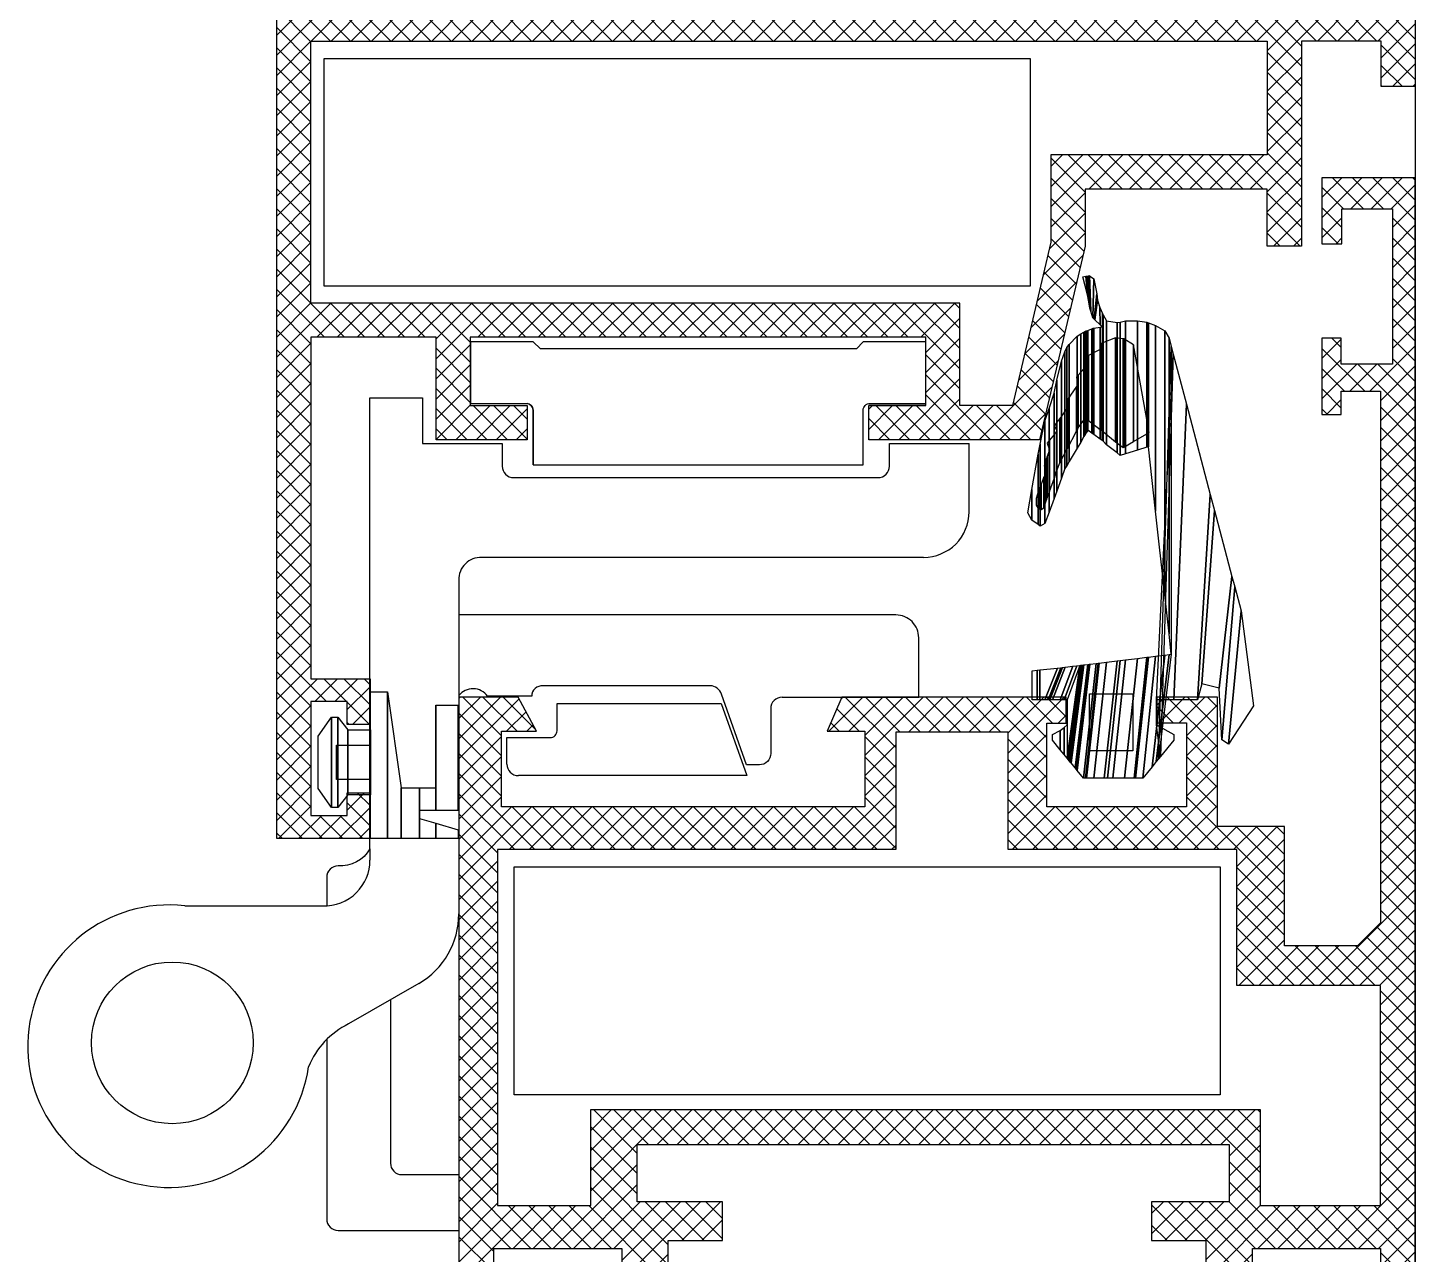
# Model space of a CAD drawing. Header units: millimetres. Extents: x 1398 to 1463.6, y 278.6 to 295.8.
# Drawn here: x 1410.701 to 1411.311, y 290.126 to 290.664 of the extents above; entities that cross this region are included whole.
import ezdxf

# ---------------------------------------------------------------- set-up
doc = ezdxf.new("R2010")
doc.units = ezdxf.units.MM
for name, color, linetype in [('ACCES', 1, 'Continuous'), ('HATCH', 9, 'Continuous'), ('JOINT', 3, 'Continuous'), ('PROFIL', 7, 'Continuous')]:
    doc.layers.add(name, color=color, linetype=linetype)
doc.styles.add('2', font='SCRIPTC.SHX', dxfattribs={"height": 0.2})
doc.styles.add('ROMANS', font='romans')

# ---------------------------------------------------------------- blocks, each defined once
blk = doc.blocks.new('*X10')
at = {"color": 0}
for p, q in [((10.147, 66.75), (7.616, 69.282)), ((10.147, 67.634), (8.5, 69.282)), ((8.562, 67.782), (10.062, 69.282)), ((8.647, 66.984), (10.946, 69.282)), ((10.884, 67.782), (9.384, 69.282)), ((11.767, 67.782), (10.267, 69.282)), ((10.33, 67.782), (11.83, 69.282)), ((12.147, 68.286), (11.151, 69.282)), ((12.147, 69.17), (12.035, 69.282)), ((11.214, 67.782), (12.147, 68.716)), ((12.097, 67.782), (12.147, 67.832)), ((8.647, 66.1), (10.147, 67.6)), ((10.147, 65.867), (8.647, 67.367)), ((8.647, 65.216), (10.147, 66.716)), ((10.147, 64.983), (8.647, 66.483)), ((8.647, 64.332), (10.147, 65.832)), ((11.464, 62.782), (8.647, 65.599)), ((8.647, 63.448), (10.147, 64.948)), ((10.58, 62.782), (8.647, 64.715)), ((8.647, 61.68), (11.249, 64.282)), ((8.647, 62.564), (10.365, 64.282)), ((10.633, 62.782), (12.133, 64.282)), ((12.348, 62.782), (10.848, 64.282)), ((11.517, 62.782), (13.017, 64.282)), ((13.232, 62.782), (11.732, 64.282)), ((12.401, 62.782), (13.901, 64.282)), ((14.116, 62.782), (12.616, 64.282)), ((13.285, 62.782), (14.785, 64.282)), ((15, 62.782), (13.5, 64.282)), ((14.168, 62.782), (15.668, 64.282)), ((16.647, 62.018), (14.384, 64.282)), ((15.052, 62.782), (16.552, 64.282)), ((15.147, 61.993), (17.436, 64.282)), ((16.767, 62.782), (15.267, 64.282)), ((17.651, 62.782), (16.151, 64.282)), ((16.82, 62.782), (18.32, 64.282)), ((18.535, 62.782), (17.035, 64.282)), ((17.704, 62.782), (19.147, 64.225)), ((19.147, 63.054), (17.919, 64.282)), ((19.147, 63.938), (18.803, 64.282)), ((10.147, 62.331), (8.647, 63.831)), ((10.147, 61.447), (8.647, 62.947)), ((18.588, 62.782), (19.147, 63.342)), ((8.647, 60.796), (10.147, 62.296)), ((16.647, 61.134), (15.147, 62.634)), ((15.147, 61.109), (16.647, 62.609)), ((10.147, 60.563), (8.647, 62.063)), ((16.647, 60.25), (15.147, 61.75)), ((15.147, 60.225), (16.647, 61.725)), ((8.647, 59.913), (10.147, 61.413)), ((10.147, 59.679), (8.647, 61.179)), ((8.647, 59.029), (10.147, 60.529)), ((16.647, 59.367), (15.147, 60.867)), ((15.147, 59.342), (16.647, 60.842)), ((10.147, 58.796), (8.647, 60.296)), ((16.647, 58.483), (15.147, 59.983)), ((15.147, 58.458), (16.647, 59.958)), ((8.647, 58.145), (10.147, 59.645)), ((10.147, 57.912), (8.647, 59.412)), ((8.647, 57.261), (10.147, 58.761)), ((10.147, 57.028), (8.647, 58.528)), ((16.647, 57.599), (15.147, 59.099)), ((15.147, 57.574), (16.647, 59.074)), ((16.647, 56.715), (15.147, 58.215)), ((15.147, 56.69), (16.647, 58.19)), ((8.647, 56.377), (10.147, 57.877)), ((10.147, 56.144), (8.647, 57.644)), ((16.647, 55.831), (15.147, 57.331)), ((15.147, 55.806), (16.647, 57.306)), ((8.647, 55.493), (10.147, 56.993)), ((10.147, 55.26), (8.647, 56.76)), ((8.647, 54.609), (10.147, 56.109)), ((16.647, 54.947), (15.147, 56.447)), ((15.147, 54.922), (16.647, 56.422)), ((10.147, 54.376), (8.647, 55.876)), ((17.429, 53.282), (15.147, 55.563)), ((15.147, 54.038), (16.647, 55.538)), ((8.647, 53.725), (10.147, 55.225)), ((10.147, 53.492), (8.647, 54.992)), ((8.647, 52.842), (10.147, 54.342)), ((16.545, 53.282), (15.147, 54.679)), ((15.275, 53.282), (16.775, 54.782)), ((16.159, 53.282), (17.659, 54.782)), ((18.313, 53.282), (16.813, 54.782)), ((17.043, 53.282), (18.543, 54.782)), ((19.265, 53.213), (17.696, 54.782)), ((17.927, 53.282), (19.373, 54.729)), ((20.421, 52.941), (18.58, 54.782)), ((18.811, 53.282), (20.089, 54.56)), ((19.557, 53.145), (20.805, 54.392)), ((21.577, 52.669), (19.562, 54.685)), ((22.733, 52.398), (20.717, 54.413)), ((10.147, 52.608), (8.647, 54.108)), ((15.661, 53.282), (15.147, 53.796)), ((20.273, 52.976), (21.52, 54.224)), ((20.988, 52.808), (22.236, 54.055)), ((21.704, 52.64), (22.951, 53.887)), ((23.888, 52.126), (21.873, 54.141)), ((22.419, 52.471), (23.667, 53.719)), ((25.044, 51.854), (23.029, 53.869)), ((8.647, 51.958), (10.147, 53.458)), ((10.147, 51.724), (8.647, 53.224)), ((23.135, 52.303), (24.382, 53.55)), ((23.85, 52.135), (25.098, 53.382)), ((27.647, 50.134), (24.185, 53.597)), ((24.566, 51.966), (25.813, 53.214)), ((25.281, 51.798), (26.529, 53.045)), ((27.647, 51.018), (25.341, 53.325)), ((27.647, 51.902), (26.497, 53.053)), ((8.647, 51.074), (10.147, 52.574)), ((25.997, 51.629), (27.244, 52.877)), ((10.147, 50.841), (8.647, 52.341)), ((26.147, 50.896), (27.647, 52.396)), ((8.647, 50.19), (10.147, 51.69)), ((10.147, 49.957), (8.647, 51.457)), ((26.147, 50.012), (27.647, 51.512)), ((8.123, 48.782), (10.147, 50.806)), ((24.801, 47.782), (27.647, 50.628)), ((27.647, 49.25), (26.147, 50.75)), ((10.147, 49.073), (8.647, 50.573)), ((10.147, 47.305), (7.67, 49.782)), ((10.147, 48.189), (8.554, 49.782)), ((8.647, 48.422), (10.147, 49.922)), ((25.685, 47.782), (27.647, 49.744)), ((27.647, 48.367), (26.147, 49.867)), ((8.647, 47.538), (10.147, 49.038)), ((21.647, 49.048), (21.882, 49.282)), ((21.647, 48.164), (22.766, 49.282)), ((21.647, 47.28), (23.649, 49.282)), ((21.647, 46.396), (24.533, 49.282)), ((23.147, 47.563), (21.647, 49.063)), ((23.813, 47.782), (22.313, 49.282)), ((24.696, 47.782), (23.196, 49.282)), ((23.917, 47.782), (25.417, 49.282)), ((25.58, 47.782), (24.08, 49.282)), ((27.647, 46.599), (24.964, 49.282)), ((27.647, 47.483), (25.848, 49.282)), ((26.147, 47.361), (27.647, 48.861)), ((8.647, 46.654), (10.147, 48.154)), ((23.147, 46.679), (21.647, 48.179)), ((10.147, 46.421), (8.647, 47.921)), ((26.147, 46.477), (27.647, 47.977)), ((8.647, 45.77), (10.147, 47.27)), ((10.147, 45.537), (8.647, 47.037)), ((23.147, 45.796), (21.647, 47.296)), ((21.647, 45.512), (23.147, 47.012)), ((27.647, 45.715), (26.147, 47.215)), ((26.147, 45.593), (27.647, 47.093)), ((8.647, 44.887), (10.147, 46.387)), ((23.147, 44.912), (21.647, 46.412)), ((27.196, 45.282), (26.147, 46.331)), ((10.147, 44.653), (8.647, 46.153)), ((21.647, 44.628), (23.147, 46.128)), ((26.72, 45.282), (27.647, 46.209)), ((8.647, 44.003), (10.147, 45.503)), ((10.147, 43.77), (8.647, 45.27)), ((23.147, 44.028), (21.647, 45.528)), ((21.647, 43.744), (23.147, 45.244)), ((26.313, 45.282), (26.147, 45.447)), ((27.604, 45.282), (27.647, 45.325)), ((8.647, 43.119), (10.147, 44.619)), ((23.147, 43.144), (21.647, 44.644)), ((10.147, 42.886), (8.647, 44.386)), ((21.647, 42.861), (23.147, 44.361)), ((8.647, 42.235), (10.147, 43.735)), ((10.147, 42.002), (8.647, 43.502)), ((23.147, 42.26), (21.647, 43.76)), ((21.647, 41.977), (23.147, 43.477)), ((8.647, 41.351), (10.147, 42.851)), ((23.147, 41.376), (21.647, 42.876)), ((10.147, 41.118), (8.647, 42.618)), ((21.647, 41.093), (23.147, 42.593)), ((8.647, 40.467), (10.147, 41.967)), ((10.147, 40.234), (8.647, 41.734)), ((23.147, 40.492), (21.647, 41.992)), ((21.647, 40.209), (23.147, 41.709)), ((8.647, 39.583), (10.147, 41.083)), ((10.147, 39.35), (8.647, 40.85)), ((23.147, 39.608), (21.647, 41.108)), ((21.647, 39.325), (23.147, 40.825)), ((23.147, 38.724), (21.647, 40.224)), ((8.647, 38.699), (10.147, 40.199)), ((10.147, 38.466), (8.647, 39.966)), ((21.647, 38.441), (23.147, 39.941)), ((8.647, 37.816), (10.147, 39.316)), ((10.147, 37.582), (8.647, 39.082)), ((23.147, 37.841), (21.647, 39.341)), ((21.647, 37.557), (23.147, 39.057)), ((7.498, 35.782), (10.147, 38.432)), ((23.147, 36.957), (21.647, 38.457)), ((10.147, 36.698), (8.647, 38.198)), ((21.647, 36.673), (23.147, 38.173)), ((10.147, 34.931), (7.796, 37.282)), ((8.382, 35.782), (10.147, 37.548)), ((10.147, 35.815), (8.647, 37.315)), ((23.147, 36.073), (21.647, 37.573)), ((21.647, 35.79), (23.147, 37.29)), ((8.647, 35.164), (10.147, 36.664)), ((23.147, 35.189), (21.647, 36.689)), ((21.647, 34.906), (23.147, 36.406)), ((8.647, 34.28), (10.147, 35.78)), ((10.147, 34.047), (8.647, 35.547)), ((23.147, 34.305), (21.647, 35.805)), ((21.647, 34.022), (23.147, 35.522)), ((8.647, 33.396), (10.147, 34.896)), ((23.147, 33.421), (21.647, 34.921)), ((10.147, 33.163), (8.647, 34.663)), ((21.647, 33.138), (23.147, 34.638)), ((8.647, 32.512), (10.147, 34.012)), ((10.147, 32.279), (8.647, 33.779)), ((23.147, 32.537), (21.647, 34.037)), ((21.647, 32.254), (23.147, 33.754)), ((8.647, 31.628), (10.147, 33.128)), ((23.147, 31.653), (21.647, 33.153)), ((10.147, 31.395), (8.647, 32.895)), ((21.647, 31.37), (23.147, 32.87)), ((8.647, 30.744), (10.147, 32.244)), ((10.147, 30.511), (8.647, 32.011)), ((23.147, 30.77), (21.647, 32.27)), ((21.647, 30.486), (23.147, 31.986)), ((8.647, 29.861), (10.147, 31.361)), ((10.147, 29.627), (8.647, 31.127)), ((23.147, 29.886), (21.647, 31.386)), ((21.647, 29.602), (23.147, 31.102)), ((8.647, 28.977), (10.147, 30.477)), ((23.147, 29.002), (21.647, 30.502)), ((10.147, 28.744), (8.647, 30.244)), ((21.647, 28.718), (23.147, 30.218)), ((26.147, 29.683), (26.747, 30.282)), ((26.147, 28.799), (27.63, 30.282)), ((27.647, 28.921), (26.286, 30.282)), ((27.647, 29.805), (27.17, 30.282)), ((8.647, 28.093), (10.147, 29.593)), ((10.147, 27.86), (8.647, 29.36)), ((23.147, 28.118), (21.647, 29.618)), ((21.647, 27.835), (23.147, 29.335)), ((27.647, 28.037), (26.147, 29.537)), ((26.147, 27.915), (27.647, 29.415)), ((8.647, 27.209), (10.147, 28.709)), ((24.099, 26.282), (21.647, 28.734)), ((27.647, 27.153), (26.147, 28.653)), ((10.147, 26.976), (8.647, 28.476)), ((21.647, 26.951), (23.147, 28.451)), ((25.398, 26.282), (27.647, 28.531)), ((8.647, 26.325), (10.147, 27.825)), ((10.147, 26.092), (8.647, 27.592)), ((23.215, 26.282), (21.647, 27.85)), ((21.647, 26.067), (23.363, 27.782)), ((21.647, 25.183), (24.247, 27.782)), ((24.983, 26.282), (23.483, 27.782)), ((23.63, 26.282), (25.13, 27.782)), ((25.867, 26.282), (24.367, 27.782)), ((24.514, 26.282), (26.014, 27.782)), ((26.751, 26.282), (25.251, 27.782)), ((27.635, 26.282), (26.135, 27.782)), ((26.282, 26.282), (27.647, 27.647)), ((8.647, 25.441), (10.147, 26.941)), ((23.147, 25.466), (21.647, 26.966)), ((10.147, 25.208), (8.647, 26.708)), ((27.166, 26.282), (27.647, 26.763)), ((8.647, 24.557), (10.147, 26.057)), ((10.147, 24.324), (8.647, 25.824)), ((23.147, 24.582), (21.647, 26.082)), ((21.647, 24.299), (23.147, 25.799)), ((8.647, 23.673), (10.147, 25.173)), ((23.147, 23.698), (21.647, 25.198)), ((10.147, 23.44), (8.647, 24.94)), ((21.647, 23.415), (23.147, 24.915)), ((8.647, 22.79), (10.147, 24.29)), ((10.147, 22.556), (8.647, 24.056)), ((23.147, 22.815), (21.647, 24.315)), ((21.647, 22.531), (23.147, 24.031)), ((8.647, 21.906), (10.147, 23.406)), ((10.147, 21.672), (8.647, 23.172)), ((23.147, 21.931), (21.647, 23.431)), ((38.147, 23.121), (38.408, 23.382)), ((38.147, 22.237), (39.292, 23.382)), ((39.49, 22.382), (38.49, 23.382)), ((39.176, 22.382), (40.147, 23.354)), ((40.147, 22.608), (39.374, 23.382)), ((43.147, 22.818), (43.711, 23.382)), ((43.595, 22.382), (44.595, 23.382)), ((45.147, 22.028), (43.793, 23.382)), ((45.147, 22.912), (44.677, 23.382)), ((21.647, 21.647), (23.147, 23.147)), ((23.147, 21.047), (21.647, 22.547)), ((39.147, 21.841), (38.147, 22.841)), ((43.909, 22.382), (43.147, 23.144)), ((44.147, 22.05), (45.147, 23.05)), ((8.647, 21.022), (10.147, 22.522)), ((10.147, 20.789), (8.647, 22.289)), ((20.166, 19.282), (23.147, 22.263)), ((38.147, 21.354), (39.147, 22.354)), ((39.147, 20.957), (38.147, 21.957)), ((40.06, 22.382), (40.147, 22.47)), ((44.147, 21.166), (45.147, 22.166)), ((45.147, 21.144), (44.147, 22.144)), ((7.792, 19.282), (10.147, 21.638)), ((10.77, 19.282), (8.647, 21.405)), ((21.05, 19.282), (23.147, 21.38)), ((24.028, 19.282), (21.647, 21.663)), ((36.96, 19.282), (39.147, 21.47)), ((9.886, 19.282), (8.386, 20.782)), ((8.675, 19.282), (10.175, 20.782)), ((9.559, 19.282), (11.059, 20.782)), ((11.654, 19.282), (10.154, 20.782)), ((10.443, 19.282), (11.943, 20.782)), ((12.538, 19.282), (11.038, 20.782)), ((11.327, 19.282), (12.827, 20.782)), ((13.422, 19.282), (11.922, 20.782)), ((12.211, 19.282), (13.711, 20.782)), ((14.306, 19.282), (12.806, 20.782)), ((13.095, 19.282), (14.595, 20.782)), ((15.189, 19.282), (13.689, 20.782)), ((13.979, 19.282), (15.479, 20.782)), ((16.073, 19.282), (14.573, 20.782)), ((14.863, 19.282), (16.363, 20.782)), ((16.957, 19.282), (15.457, 20.782)), ((15.747, 19.282), (17.247, 20.782)), ((17.841, 19.282), (16.341, 20.782)), ((16.63, 19.282), (18.13, 20.782)), ((18.725, 19.282), (17.225, 20.782)), ((17.514, 19.282), (19.014, 20.782)), ((19.609, 19.282), (18.109, 20.782)), ((18.398, 19.282), (19.898, 20.782)), ((20.493, 19.282), (18.993, 20.782)), ((19.282, 19.282), (20.782, 20.782)), ((21.377, 19.282), (19.877, 20.782)), ((22.26, 19.282), (20.76, 20.782)), ((23.144, 19.282), (21.644, 20.782)), ((21.934, 19.282), (23.434, 20.782)), ((22.818, 19.282), (24.318, 20.782)), ((24.912, 19.282), (23.412, 20.782)), ((23.701, 19.282), (25.201, 20.782)), ((25.796, 19.282), (24.296, 20.782)), ((24.585, 19.282), (26.085, 20.782)), ((26.68, 19.282), (25.18, 20.782)), ((25.469, 19.282), (26.969, 20.782)), ((27.564, 19.282), (26.064, 20.782)), ((26.353, 19.282), (27.853, 20.782)), ((28.448, 19.282), (26.948, 20.782)), ((27.237, 19.282), (28.737, 20.782)), ((29.332, 19.282), (27.832, 20.782)), ((28.121, 19.282), (29.621, 20.782)), ((30.215, 19.282), (28.715, 20.782)), ((29.005, 19.282), (30.505, 20.782)), ((31.099, 19.282), (29.599, 20.782)), ((29.889, 19.282), (31.389, 20.782)), ((31.983, 19.282), (30.483, 20.782)), ((30.773, 19.282), (32.273, 20.782)), ((32.867, 19.282), (31.367, 20.782)), ((31.656, 19.282), (33.156, 20.782)), ((33.751, 19.282), (32.251, 20.782)), ((32.54, 19.282), (34.04, 20.782)), ((34.635, 19.282), (33.135, 20.782)), ((33.424, 19.282), (34.924, 20.782)), ((35.519, 19.282), (34.019, 20.782)), ((34.308, 19.282), (35.808, 20.782)), ((36.403, 19.282), (34.903, 20.782)), ((35.192, 19.282), (36.692, 20.782)), ((37.286, 19.282), (35.786, 20.782)), ((36.076, 19.282), (37.576, 20.782)), ((38.17, 19.282), (36.67, 20.782)), ((39.054, 19.282), (37.554, 20.782)), ((37.844, 19.282), (39.344, 20.782)), ((39.938, 19.282), (38.147, 21.073)), ((38.727, 19.282), (40.227, 20.782)), ((40.822, 19.282), (39.322, 20.782)), ((39.611, 19.282), (41.111, 20.782)), ((41.706, 19.282), (40.206, 20.782)), ((40.495, 19.282), (41.995, 20.782)), ((42.59, 19.282), (41.09, 20.782)), ((41.379, 19.282), (42.879, 20.782)), ((43.474, 19.282), (41.974, 20.782)), ((42.263, 19.282), (43.763, 20.782)), ((44.358, 19.282), (42.858, 20.782)), ((43.147, 19.282), (45.147, 21.283)), ((45.147, 19.376), (43.741, 20.782)), ((45.147, 20.26), (44.147, 21.26)), ((44.031, 19.282), (45.147, 20.399)), ((44.915, 19.282), (45.147, 19.515))]:
    blk.add_line(p, q, dxfattribs=at)
blk = doc.blocks.new('8060000')
for points in [[(-18.767, 28.5), (-18.767, 26), (-18.767, 28.5), (-21.767, 28.5), (-21.767, 8.5), (-18.767, 8.5), (-18.767, 11), (-17.267, 11), (-17.267, 7), (-21.767, 7), (-21.767, 1.5), (-6.767, 1.5), (-6.767, 4.1), (-4.767, 4.1), (-4.767, 3.1), (-5.767, 3.1), (-5.767, 1.5), (-0.767, 1.5), (-0.767, 3.1), (-1.767, 3.1), (-1.767, 4.1), (0.233, 4.1), (0.233, 0), (-40.567, 0)], [(-63.767, 50), (-32.767, 50), (-32.767, 48.5), (-34.767, 48.5), (-34.767, 45), (-25.767, 45), (-25.767, 43.5), (-28.267, 43.5), (-28.267, 35.5), (-25.767, 35.5), (-17.267, 33.5), (-17.267, 26), (-18.767, 26)]]:
    blk.add_lwpolyline(points)
blk.add_lwpolyline([(-23.267, 1.5), (-34.767, 1.5), (-34.767, 43.5), (-29.767, 43.5), (-29.767, 34), (-25.941, 34), (-18.767, 32.312), (-18.767, 30), (-23.267, 30)], close=True)
at = {"layer": 'HATCH'}
blk.add_blockref('*X10', (-44.915, -19.282), dxfattribs=at)
blk = doc.blocks.new('*X4')
at = {"color": 0}
for p, q in [((16.147, 67.413), (18.017, 69.282)), ((16.147, 68.296), (17.133, 69.282)), ((16.147, 69.18), (16.249, 69.282)), ((17.511, 68.226), (16.455, 69.282)), ((18.339, 68.282), (17.339, 69.282)), ((17.901, 68.282), (18.901, 69.282)), ((19.222, 68.282), (18.222, 69.282)), ((18.785, 68.282), (19.785, 69.282)), ((20.106, 68.282), (19.106, 69.282)), ((19.668, 68.282), (20.668, 69.282)), ((20.99, 68.282), (19.99, 69.282)), ((20.552, 68.282), (21.552, 69.282)), ((21.874, 68.282), (20.874, 69.282)), ((21.436, 68.282), (22.436, 69.282)), ((22.758, 68.282), (21.758, 69.282)), ((22.32, 68.282), (23.32, 69.282)), ((23.642, 68.282), (22.642, 69.282)), ((23.204, 68.282), (24.204, 69.282)), ((25.52, 67.288), (23.526, 69.282)), ((24.088, 68.282), (25.088, 69.282)), ((24.327, 66.753), (26.856, 69.282)), ((24.327, 67.637), (25.972, 69.282)), ((25.942, 67.75), (24.41, 69.282)), ((26.826, 67.75), (25.293, 69.282)), ((27.71, 67.75), (26.177, 69.282)), ((26.207, 67.75), (27.74, 69.282)), ((28.594, 67.75), (27.061, 69.282)), ((27.091, 67.75), (28.623, 69.282)), ((29.478, 67.75), (27.945, 69.282)), ((27.975, 67.75), (29.507, 69.282)), ((30.362, 67.75), (28.829, 69.282)), ((28.859, 67.75), (30.391, 69.282)), ((31.245, 67.75), (29.713, 69.282)), ((29.743, 67.75), (31.275, 69.282)), ((32.129, 67.75), (30.597, 69.282)), ((30.626, 67.75), (32.159, 69.282)), ((33.013, 67.75), (31.481, 69.282)), ((31.51, 67.75), (33.043, 69.282)), ((33.897, 67.75), (32.365, 69.282)), ((32.394, 67.75), (33.927, 69.282)), ((34.781, 67.75), (33.248, 69.282)), ((33.278, 67.75), (34.811, 69.282)), ((35.665, 67.75), (34.132, 69.282)), ((34.162, 67.75), (35.694, 69.282)), ((36.549, 67.75), (35.016, 69.282)), ((35.046, 67.75), (36.578, 69.282)), ((37.433, 67.75), (35.9, 69.282)), ((35.93, 67.75), (37.462, 69.282)), ((38.316, 67.75), (36.784, 69.282)), ((36.814, 67.75), (38.346, 69.282)), ((39.2, 67.75), (37.668, 69.282)), ((37.698, 67.75), (39.23, 69.282)), ((40.084, 67.75), (38.552, 69.282)), ((38.581, 67.75), (40.114, 69.282)), ((40.968, 67.75), (39.436, 69.282)), ((39.465, 67.75), (40.998, 69.282)), ((41.852, 67.75), (40.32, 69.282)), ((40.349, 67.75), (41.882, 69.282)), ((42.736, 67.75), (41.203, 69.282)), ((41.233, 67.75), (42.766, 69.282)), ((43.62, 67.75), (42.087, 69.282)), ((42.117, 67.75), (43.649, 69.282)), ((44.504, 67.75), (42.971, 69.282)), ((43.001, 67.75), (44.533, 69.282)), ((45.388, 67.75), (43.855, 69.282)), ((43.885, 67.75), (45.417, 69.282)), ((46.271, 67.75), (44.739, 69.282)), ((44.769, 67.75), (46.301, 69.282)), ((47.155, 67.75), (45.623, 69.282)), ((45.652, 67.75), (47.185, 69.282)), ((48.039, 67.75), (46.507, 69.282)), ((46.536, 67.75), (48.069, 69.282)), ((51.609, 65.063), (47.391, 69.282)), ((47.42, 67.75), (48.953, 69.282)), ((51.609, 65.947), (48.274, 69.282)), ((48.304, 67.75), (49.837, 69.282)), ((49.024, 67.586), (50.72, 69.282)), ((51.609, 66.831), (49.158, 69.282)), ((49.466, 67.144), (51.604, 69.282)), ((49.861, 66.655), (52.488, 69.282)), ((51.609, 67.715), (50.042, 69.282)), ((52.459, 67.75), (50.926, 69.282)), ((53.342, 67.75), (51.81, 69.282)), ((51.84, 67.75), (53.372, 69.282)), ((54.226, 67.75), (52.694, 69.282)), ((52.724, 67.75), (54.256, 69.282)), ((55.11, 67.75), (53.578, 69.282)), ((53.607, 67.75), (55.14, 69.282)), ((55.994, 67.75), (54.462, 69.282)), ((54.491, 67.75), (56.024, 69.282)), ((56.878, 67.75), (55.346, 69.282)), ((55.375, 67.75), (56.908, 69.282)), ((57.762, 67.75), (56.229, 69.282)), ((56.259, 67.75), (57.792, 69.282)), ((58.646, 67.75), (57.113, 69.282)), ((57.143, 67.75), (58.675, 69.282)), ((59.53, 67.75), (57.997, 69.282)), ((58.027, 67.75), (59.559, 69.282)), ((60.414, 67.75), (58.881, 69.282)), ((58.911, 67.75), (60.443, 69.282)), ((63.147, 65.9), (59.765, 69.282)), ((59.795, 67.75), (61.327, 69.282)), ((63.147, 66.784), (60.649, 69.282)), ((60.678, 67.75), (62.211, 69.282)), ((61.273, 66.576), (63.979, 69.282)), ((61.273, 67.46), (63.095, 69.282)), ((63.147, 67.667), (61.533, 69.282)), ((63.949, 67.75), (62.417, 69.282)), ((64.168, 68.414), (63.3, 69.282)), ((17.511, 67.342), (16.147, 68.705)), ((63.33, 67.75), (64.168, 68.588)), ((16.147, 66.529), (17.511, 67.892)), ((17.511, 66.458), (16.147, 67.822)), ((23.64, 65.182), (25.52, 67.062)), ((25.52, 66.404), (24.327, 67.597)), ((49.861, 65.771), (51.609, 67.519)), ((61.273, 65.692), (63.147, 67.567)), ((16.147, 65.645), (17.511, 67.008)), ((17.903, 65.182), (16.147, 66.938)), ((25.858, 65.182), (24.327, 66.713)), ((49.861, 64.887), (51.609, 66.635)), ((63.147, 65.016), (61.273, 66.89)), ((61.273, 64.808), (63.147, 66.683)), ((17.019, 65.182), (16.147, 66.054)), ((16.568, 65.182), (17.511, 66.124)), ((17.452, 65.182), (18.33, 66.06)), ((18.787, 65.182), (17.909, 66.06)), ((18.336, 65.182), (19.044, 65.89)), ((19.044, 65.809), (18.793, 66.06)), ((23.186, 65.613), (23.607, 66.033)), ((24.09, 65.182), (23.239, 66.033)), ((24.974, 65.182), (24.123, 66.033)), ((24.523, 65.182), (25.52, 66.178)), ((25.407, 65.182), (26.259, 66.033)), ((26.539, 65.385), (25.89, 66.033)), ((51.609, 64.18), (49.861, 65.928)), ((63.147, 64.132), (61.273, 66.006)), ((23.206, 65.182), (23.186, 65.202)), ((26.291, 65.182), (26.539, 65.429)), ((49.861, 64.003), (51.609, 65.751)), ((61.273, 63.925), (63.147, 65.799)), ((48.191, 61.449), (51.609, 64.867)), ((51.609, 63.296), (49.861, 65.044)), ((63.147, 63.248), (61.273, 65.122)), ((61.273, 63.041), (63.147, 64.915)), ((49.075, 61.449), (51.609, 63.984)), ((51.609, 62.412), (49.861, 64.16)), ((60.225, 61.109), (63.147, 64.031)), ((63.147, 62.364), (61.273, 64.239)), ((43.326, 59.236), (47.628, 63.538)), ((44.623, 61.416), (46.744, 63.538)), ((44.623, 62.3), (45.86, 63.538)), ((44.623, 63.184), (44.976, 63.538)), ((47.268, 61.449), (45.18, 63.538)), ((48.152, 61.449), (46.064, 63.538)), ((46.423, 61.449), (48.512, 63.538)), ((49.036, 61.449), (46.948, 63.538)), ((47.307, 61.449), (49.396, 63.538)), ((49.92, 61.449), (47.832, 63.538)), ((50.804, 61.449), (48.715, 63.538)), ((51.609, 61.528), (49.599, 63.538)), ((46.384, 61.449), (44.623, 63.211)), ((49.959, 61.449), (51.609, 63.1)), ((61.103, 61.103), (63.147, 63.147)), ((64.511, 60.117), (61.273, 63.355)), ((45.645, 61.305), (44.623, 62.327)), ((50.843, 61.449), (51.609, 62.216)), ((57.053, 60.588), (58.935, 62.471)), ((57.053, 61.472), (58.052, 62.471)), ((57.053, 62.356), (57.168, 62.471)), ((57.053, 59.704), (59.819, 62.471)), ((58.586, 60.738), (57.053, 62.272)), ((59.099, 61.109), (57.737, 62.471)), ((59.983, 61.109), (58.621, 62.471)), ((59.341, 61.109), (60.703, 62.471)), ((60.867, 61.109), (59.505, 62.471)), ((62.807, 60.053), (60.389, 62.471)), ((61.103, 60.219), (63.147, 62.263)), ((63.657, 60.087), (61.273, 62.471)), ((61.103, 59.335), (63.898, 62.13)), ((61.103, 58.451), (64.782, 62.13)), ((64.573, 60.938), (63.381, 62.13)), ((45.645, 60.421), (44.623, 61.443)), ((58.586, 59.854), (57.053, 61.388)), ((38.947, 58.393), (41.152, 60.598)), ((38.947, 59.277), (40.269, 60.598)), ((38.947, 60.161), (39.385, 60.598)), ((40.643, 59.236), (39.281, 60.598)), ((41.527, 59.236), (40.165, 60.598)), ((40.674, 59.236), (42.036, 60.598)), ((42.411, 59.236), (41.049, 60.598)), ((41.558, 59.236), (42.92, 60.598)), ((43.295, 59.236), (41.933, 60.598)), ((42.442, 59.236), (43.804, 60.598)), ((45.645, 57.769), (42.816, 60.598)), ((45.645, 58.653), (43.7, 60.598)), ((43.771, 58.797), (45.645, 60.671)), ((45.645, 59.537), (44.584, 60.598)), ((58.586, 58.97), (57.053, 60.504)), ((57.053, 58.82), (58.586, 60.354)), ((62.807, 59.169), (61.103, 60.873)), ((40.081, 58.914), (38.947, 60.048)), ((43.771, 57.913), (45.645, 59.787)), ((62.807, 58.285), (61.103, 59.99)), ((40.081, 58.03), (38.947, 59.164)), ((58.586, 58.086), (57.053, 59.62)), ((57.053, 57.937), (58.586, 59.47)), ((62.505, 57.703), (61.103, 59.106)), ((61.239, 57.703), (62.807, 59.271)), ((39.366, 57.928), (40.081, 58.643)), ((43.771, 57.029), (45.645, 58.903)), ((45.645, 56.885), (43.771, 58.76)), ((58.586, 57.202), (57.053, 58.736)), ((57.053, 57.053), (58.586, 58.586)), ((39.299, 57.928), (38.947, 58.28)), ((43.771, 56.145), (45.645, 58.019)), ((61.621, 57.703), (61.103, 58.222)), ((62.123, 57.703), (62.807, 58.387)), ((45.645, 56.001), (43.771, 57.876)), ((58.586, 56.319), (57.053, 57.852)), ((57.053, 56.169), (58.586, 57.702)), ((43.771, 55.261), (45.645, 57.136)), ((45.645, 55.118), (43.771, 56.992)), ((58.586, 55.435), (57.053, 56.968)), ((57.053, 55.285), (58.586, 56.819)), ((43.771, 54.377), (45.645, 56.252)), ((45.645, 54.234), (43.771, 56.108)), ((58.586, 54.551), (57.053, 56.084)), ((57.053, 54.401), (58.586, 55.935)), ((43.771, 53.493), (45.645, 55.368)), ((45.645, 53.35), (43.771, 55.224)), ((58.586, 53.667), (57.053, 55.2)), ((57.053, 53.517), (58.586, 55.051)), ((42.564, 51.403), (45.645, 54.484)), ((45.645, 52.466), (43.771, 54.34)), ((58.586, 52.783), (57.053, 54.317)), ((38.947, 53.09), (39.815, 53.957)), ((41.405, 51.403), (38.947, 53.86)), ((40.096, 53.596), (39.735, 53.957)), ((57.053, 52.633), (58.586, 54.167)), ((38.947, 52.206), (40.096, 53.354)), ((38.947, 50.438), (41.615, 53.106)), ((38.947, 51.322), (40.731, 53.106)), ((42.289, 51.403), (40.586, 53.106)), ((40.796, 51.403), (42.499, 53.106)), ((43.173, 51.403), (41.47, 53.106)), ((41.68, 51.403), (43.383, 53.106)), ((44.056, 51.403), (42.354, 53.106)), ((44.94, 51.403), (43.238, 53.106)), ((43.448, 51.403), (45.645, 53.6)), ((45.645, 51.582), (43.771, 53.457)), ((58.586, 51.899), (57.053, 53.433)), ((57.053, 51.749), (58.586, 53.283)), ((40.521, 51.403), (38.947, 52.977)), ((44.332, 51.403), (45.645, 52.716)), ((58.586, 51.015), (57.053, 52.549)), ((40.481, 50.559), (38.947, 52.093)), ((45.216, 51.403), (45.645, 51.832)), ((57.053, 50.866), (58.586, 52.399)), ((40.481, 49.675), (38.947, 51.209)), ((58.586, 50.131), (57.053, 51.665)), ((57.053, 49.982), (58.586, 51.515)), ((38.947, 49.554), (40.481, 51.088)), ((58.586, 49.247), (57.053, 50.781)), ((57.053, 49.098), (58.586, 50.631)), ((40.481, 48.791), (38.947, 50.325)), ((38.947, 48.67), (40.481, 50.204)), ((40.481, 47.907), (38.947, 49.441)), ((58.586, 48.364), (57.053, 49.897)), ((57.053, 48.214), (58.586, 49.748)), ((38.947, 47.786), (40.481, 49.32)), ((58.586, 47.48), (57.053, 49.013)), ((57.053, 47.33), (58.586, 48.864)), ((40.481, 47.023), (38.947, 48.557)), ((38.947, 46.902), (40.481, 48.436)), ((41.518, 45.103), (38.947, 47.673)), ((38.947, 46.018), (40.481, 47.552)), ((58.586, 46.596), (57.053, 48.129)), ((57.053, 46.446), (58.586, 47.98)), ((58.586, 45.712), (57.053, 47.246)), ((57.053, 45.562), (58.586, 47.096)), ((40.634, 45.103), (38.947, 46.789)), ((38.947, 45.135), (40.481, 46.668)), ((38.947, 44.251), (41.162, 46.465)), ((40.683, 45.103), (42.045, 46.465)), ((42.402, 45.103), (41.04, 46.465)), ((41.567, 45.103), (42.929, 46.465)), ((43.286, 45.103), (41.923, 46.465)), ((42.451, 45.103), (43.813, 46.465)), ((45.645, 43.627), (42.807, 46.465)), ((43.335, 45.103), (44.697, 46.465)), ((45.645, 44.511), (43.691, 46.465)), ((43.771, 44.655), (45.581, 46.465)), ((45.645, 45.395), (44.575, 46.465)), ((45.645, 46.279), (45.459, 46.465)), ((58.586, 44.828), (57.053, 46.362)), ((40.447, 44.405), (38.947, 45.905)), ((57.053, 44.678), (58.586, 46.212)), ((43.771, 43.771), (45.645, 45.645)), ((58.586, 43.944), (57.053, 45.478)), ((57.053, 43.794), (58.586, 45.328)), ((40.447, 43.522), (38.947, 45.022)), ((39.461, 43.88), (40.447, 44.867)), ((43.771, 42.887), (45.645, 44.761)), ((45.645, 42.743), (43.771, 44.618)), ((58.586, 43.06), (57.053, 44.594)), ((39.016, 44.069), (38.947, 44.138)), ((40.081, 43.617), (40.447, 43.983)), ((43.771, 42.003), (45.645, 43.877)), ((57.053, 42.911), (58.586, 44.444)), ((45.645, 41.859), (43.771, 43.734)), ((58.586, 42.176), (57.053, 43.71)), ((57.053, 42.027), (58.586, 43.56)), ((43.771, 41.119), (45.645, 42.993)), ((45.645, 40.975), (43.771, 42.85)), ((58.586, 41.292), (57.053, 42.826)), ((57.053, 41.143), (58.586, 42.676)), ((43.771, 40.235), (45.645, 42.11)), ((45.645, 40.092), (43.771, 41.966)), ((58.586, 40.409), (57.053, 41.942)), ((57.053, 40.259), (58.586, 41.793)), ((43.771, 39.351), (45.645, 41.226)), ((45.645, 39.208), (43.771, 41.082)), ((58.586, 39.525), (57.053, 41.058)), ((57.053, 39.375), (58.586, 40.909)), ((43.771, 38.467), (45.645, 40.342)), ((45.645, 38.324), (43.771, 40.198)), ((58.586, 38.641), (57.053, 40.174)), ((57.053, 38.491), (58.586, 40.025)), ((43.771, 37.583), (45.645, 39.458)), ((45.645, 37.44), (43.771, 39.314)), ((58.586, 37.757), (57.053, 39.291)), ((57.053, 37.607), (58.586, 39.141)), ((43.771, 36.7), (45.645, 38.574)), ((45.645, 36.556), (43.771, 38.43)), ((58.586, 36.873), (57.053, 38.407)), ((61.103, 38.122), (61.842, 38.861)), ((61.103, 37.238), (62.726, 38.861)), ((62.807, 37.072), (61.103, 38.776)), ((62.807, 37.956), (61.902, 38.861)), ((62.807, 38.84), (62.786, 38.861)), ((57.053, 36.723), (58.586, 38.257)), ((61.103, 36.354), (62.807, 38.058)), ((64.561, 34.434), (61.103, 37.892)), ((43.771, 35.816), (45.645, 37.69)), ((45.645, 35.672), (43.771, 37.547)), ((58.586, 35.989), (57.053, 37.523)), ((57.053, 35.84), (58.586, 37.373)), ((61.103, 35.47), (62.807, 37.174)), ((43.771, 34.932), (45.645, 36.806)), ((45.645, 34.788), (43.771, 36.663)), ((60.62, 33.071), (57.053, 36.639)), ((63.677, 34.434), (61.103, 37.009)), ((57.053, 34.956), (58.586, 36.489)), ((59.588, 33.071), (62.994, 36.477)), ((60.472, 33.071), (63.877, 36.477)), ((63.147, 34.08), (61.103, 36.125)), ((61.273, 32.989), (64.511, 36.226)), ((65.445, 34.434), (63.402, 36.477)), ((43.771, 34.048), (45.645, 35.922)), ((45.645, 33.904), (43.771, 35.779)), ((59.736, 33.071), (57.053, 35.755)), ((57.053, 34.072), (58.586, 35.605)), ((43.771, 33.164), (45.645, 35.039)), ((45.645, 33.021), (43.771, 34.895)), ((57.053, 33.188), (58.98, 35.115)), ((58.852, 33.071), (57.053, 34.871)), ((57.82, 33.071), (59.864, 35.115)), ((58.704, 33.071), (60.747, 35.115)), ((63.147, 31.428), (59.461, 35.115)), ((63.147, 32.312), (60.345, 35.115)), ((63.147, 33.196), (61.103, 35.241)), ((43.771, 32.28), (45.645, 34.155)), ((45.645, 32.137), (43.771, 34.011)), ((57.969, 33.071), (57.053, 33.987)), ((61.273, 32.105), (63.147, 33.979)), ((43.771, 31.396), (45.645, 33.271)), ((45.645, 31.253), (43.771, 33.127)), ((57.085, 33.071), (57.053, 33.103)), ((61.273, 31.221), (63.147, 33.095)), ((43.771, 30.512), (45.645, 32.387)), ((63.147, 30.544), (61.273, 32.419)), ((45.645, 30.369), (43.771, 32.243)), ((61.273, 30.337), (63.147, 32.211)), ((43.771, 29.629), (45.645, 31.503)), ((45.645, 29.485), (43.771, 31.359)), ((63.147, 29.66), (61.273, 31.535)), ((61.273, 29.453), (63.147, 31.328)), ((38.947, 29.225), (40.368, 30.645)), ((40.447, 30.263), (40.171, 30.54)), ((42.308, 27.282), (45.645, 30.619)), ((46.964, 27.282), (43.771, 30.476)), ((64.168, 27.755), (61.273, 30.651)), ((41.661, 27.282), (39.019, 29.924)), ((40.447, 29.379), (39.595, 30.232)), ((59.986, 27.282), (63.147, 30.444)), ((38.947, 28.341), (40.447, 29.841)), ((43.192, 27.282), (45.645, 29.735)), ((46.08, 27.282), (43.771, 29.592)), ((60.87, 27.282), (63.147, 29.56)), ((63.758, 27.282), (61.273, 29.767)), ((38.947, 27.457), (40.646, 29.155)), ((40.777, 27.282), (38.947, 29.112)), ((39.656, 27.282), (41.529, 29.155)), ((40.54, 27.282), (42.413, 29.155)), ((42.545, 27.282), (40.672, 29.155)), ((41.424, 27.282), (43.297, 29.155)), ((43.429, 27.282), (41.556, 29.155)), ((44.313, 27.282), (42.439, 29.155)), ((45.196, 27.282), (43.323, 29.155)), ((44.076, 27.282), (45.779, 28.985)), ((44.96, 27.282), (46.662, 28.985)), ((45.844, 27.282), (47.546, 28.985)), ((47.848, 27.282), (46.145, 28.985)), ((46.727, 27.282), (48.43, 28.985)), ((48.732, 27.282), (47.029, 28.985)), ((47.611, 27.282), (49.314, 28.985)), ((49.616, 27.282), (47.913, 28.985)), ((48.495, 27.282), (50.198, 28.985)), ((50.5, 27.282), (48.797, 28.985)), ((49.379, 27.282), (51.082, 28.985)), ((51.384, 27.282), (49.681, 28.985)), ((50.263, 27.282), (51.966, 28.985)), ((52.267, 27.282), (50.565, 28.985)), ((51.147, 27.282), (52.85, 28.985)), ((53.151, 27.282), (51.449, 28.985)), ((52.031, 27.282), (53.734, 28.985)), ((54.035, 27.282), (52.332, 28.985)), ((52.915, 27.282), (54.617, 28.985)), ((54.919, 27.282), (53.216, 28.985)), ((53.799, 27.282), (55.501, 28.985)), ((55.668, 27.417), (54.1, 28.985)), ((55.668, 28.301), (54.984, 28.985)), ((55.668, 28.268), (56.385, 28.985)), ((55.668, 27.384), (57.269, 28.985)), ((57.571, 27.282), (55.868, 28.985)), ((56.45, 27.282), (58.153, 28.985)), ((58.455, 27.282), (56.752, 28.985)), ((57.334, 27.282), (59.037, 28.985)), ((59.339, 27.282), (57.636, 28.985)), ((58.218, 27.282), (59.921, 28.985)), ((60.222, 27.282), (58.52, 28.985)), ((59.102, 27.282), (60.805, 28.985)), ((61.106, 27.282), (59.404, 28.985)), ((61.99, 27.282), (60.287, 28.985)), ((62.874, 27.282), (61.171, 28.985)), ((61.754, 27.282), (63.286, 28.815)), ((62.637, 27.282), (64.168, 28.813)), ((39.893, 27.282), (38.947, 28.228)), ((54.682, 27.282), (55.668, 28.268)), ((56.687, 27.282), (55.668, 28.301)), ((39.009, 27.282), (38.947, 27.344)), ((55.566, 27.282), (55.668, 27.384)), ((55.803, 27.282), (55.668, 27.417))]:
    blk.add_line(p, q, dxfattribs=at)
blk = doc.blocks.new('2562000')
blk.add_lwpolyline([(-10, -31), (-10, 0), (0, 0), (0, -31)], close=True)
blk = doc.blocks.new('8050000')
at = {"layer": 'PROFIL'}
for points in [[(-14.215, 37.9), (-12.471, 37.9), (-12.471, 38.751), (-13.49, 38.751), (-13.49, 40.468), (9.852, 40.468), (10.852, 39.468), (10.852, 36.256), (5.613, 36.256), (5.613, 33.316), (-0.062, 33.316), (-0.062, 30.646), (1.072, 30.646), (1.072, 31.954), (4.761, 31.954), (4.761, 25.824), (1.087, 25.824), (1.087, 26.675), (-0.062, 26.675), (-0.062, 16.816), (1.438, 16.179), (1.438, 17.821), (4.761, 17.821), (4.761, 1.873), (1.438, 1.873), (1.438, 3.406), (-0.062, 2.604), (-0.062, 0), (25.159, 0)], [(25.159, 1.532), (24.138, 1.532), (24.138, 7.152), (31.623, 7.152)], [(25.501, 9.195), (23.797, 9.195), (23.797, 11.579), (22.093, 11.579), (22.093, 7.833), (19.577, 7.833), (19.577, 33.827), (22.093, 33.827), (22.093, 30.421), (23.797, 30.421), (23.797, 32.805), (25.501, 32.805)], [(31.623, 34.848), (24.138, 34.848), (24.138, 40.468), (25.159, 40.468)], [(25.159, 42), (-22.862, 42), (-22.862, 37.9), (-19.965, 37.9), (-19.965, 38.778), (-21.499, 38.778), (-21.499, 41), (-14.682, 41), (-14.682, 38.751), (-15.823, 38.751), (-15.823, 37.9), (-13.49, 37.9)]]:
    blk.add_lwpolyline(points, dxfattribs=at)
blk.add_lwpolyline([(12.6, 40.468), (12.6, 34.167), (6.636, 34.167), (6.636, 24.121), (1.472, 24.121), (1.472, 19.183), (6.636, 19.183), (6.636, 1.703), (22.264, 1.703), (22.264, 5.789), (18.044, 5.789), (18.044, 35.189), (22.264, 35.189), (22.264, 40.468)], close=True, dxfattribs=at)
blk.add_blockref('2562000', (17.392, 33.429))
at = {"layer": 'HATCH'}
blk.add_blockref('*X4', (-39.009, -27.282), dxfattribs=at)
blk = doc.blocks.new('3043A000')
at = {"layer": 'ACCES', "color": 1}
for p, q in [((-0.942, 1.15), (-0.942, 4.65)), ((4.058, 2.65), (4.058, -16.753)), ((0.058, 1.15), (-0.942, 1.15)), ((0.558, -15.35), (0.558, 0.65)), ((10.468, -6.233), (13.638, -5.108)), ((13.638, -5.108), (13.638, -15.144)), ((10.468, -13.444), (10.468, -6.233)), ((11.668, -13.444), (10.468, -13.444)), ((0, -14.5), (-2.4, -14.5)), ((-0.942, -19.35), (-0.942, -15.85)), ((-0.942, -15.85), (0.057, -15.85)), ((5.058, -17.76), (19.703, -17.76)), ((-2.942, -21.66), (-2.942, -19.35)), ((-2.942, -19.35), (-0.942, -19.35)), ((22.76, -19.514), (24.542, -22.6)), ((16.853, -21.66), (-2.942, -21.66)), ((16.853, -21.66), (17.353, -21.66)), ((19.358, -29.791), (19.355, -23.75))]:
    blk.add_line(p, q, dxfattribs=at)
at = {"layer": 'ACCES', "color": 1, "linetype": 'Continuous'}
blk.add_line((13.168, -5.123), (10.068, -6.229), dxfattribs=at)
at = {"layer": 'ACCES', "color": 1}
blk.add_lwpolyline([(-5.4, 2.75), (-5.4, 0), (-5.1, -0.3), (-5.1, -14.17), (-5.4, -14.499), (-5.4, -17.25), (-2.7, -17.25, -0.000029), (-2.7, -14.8, -0.198894), (-2.612, -14.588, -0.198672), (-2.4, -14.5), (0, -14.5), (0, 0), (-2.4, 0, -0.199128), (-2.612, 0.088, -0.198811), (-2.7, 0.3), (-2.7, 2.75)], format="xyb", close=True, dxfattribs=at)
for points in [[(10.198, -3.56, 0.000007), (10.198, 2.44), (7.588, 2.44, 0.198896), (6.881, 2.147, 0.198944), (6.588, 1.44), (6.588, -17.76)], [(10.198, -3.56, 0.198922), (10.344, -3.914, 0.198905), (10.698, -4.06), (12.665, -4.06, -0.416133), (13.168, -4.56), (13.168, -5.123), (10.068, -6.229, 0.343191), (9.698, -6.719), (9.698, -14.06, 0.43805), (10.151, -14.558), (10.151, -16.498, 0.496105), (10.127, -17.76)], [(23.479, -20.76), (30.655, -20.76, 0.198898), (31.008, -20.614, 0.198869), (31.155, -20.26, 0.000104), (31.155, -17.738, -4.00668)], [(25.226, -23.56), (33.105, -23.56, 0.199013), (33.458, -23.414, 0.198654), (33.605, -23.06, 0.000303), (33.605, -17.738, -1.032832)], [(16.853, -21.66, -0.284244), (17.605, -23.06, 0.414217), (18.105, -23.56), (19.355, -23.56)]]:
    blk.add_lwpolyline(points, format="xyb", dxfattribs=at)
blk.add_lwpolyline([(13.138, -15.644), (11.968, -15.644), (11.968, -13.744)], dxfattribs=at)
blk.add_circle((25.372, -30.342), 3.55, dxfattribs=at)
for centre, radius, start, end in [((1.728, -141169.222), 141173.872, 89.9998663, 90.00108386), ((2.058, 2.65), 2, 44.99991, 89.99987), ((2.058, 2.65), 2, 0.00005, 44.99991), ((0.058, 0.65), 0.5, 45.00231, 90), ((0.058, 0.65), 0.5, 359.99755, 45.00231), ((11.668, -13.744), 0.3, 359.98528, 90.0319), ((-2.401, -14.8), 0.299, 134.94704, 171.11306), ((-2.4, -14.8), 0.3, 89.99781, 135.00192), ((13.138, -15.144), 0.5, 269.99692, 359.99012), ((0.058, -15.35), 0.5, 269.87259, 0), ((0.058, -15.35), 0.5, 270.00051, 315.00047), ((5.034, -16.784), 0.976, 178.16248, 271.42395), ((19.727, -21.26), 3.5, 29.91643, 90.3809), ((17.352, -23.673), 2.013, 45.15723, 89.99125), ((17.372, -23.654), 1.986, 357.2158, 45.15723), ((27.753, -21.043), 3.569, 205.86916, 248.03689), ((25.518, -30.487), 6.2, 173.54857, 81.65236)]:
    blk.add_arc(centre, radius, start, end, dxfattribs=at)
blk = doc.blocks.new('2902000')
at = {"layer": 'JOINT', "color": 3, "linetype": 'Continuous'}
blk.add_3dface([(1.733, -3.494), (1.733, -1.594), (4.233, -1.594), (4.233, -3.494)], dxfattribs=at)
mesh = blk.add_polyface(dxfattribs=at)
corners = [(2.25, 3.705), (-1.91, 3.165), (3.933, 2.607), (-2.976, 2.883), (3.743, 2.325), (-3.426, 2.764), (1.475, 2.206), (-6.315, 2.001), (1.284, 1.444), (-7.027, 1.813), (1.985, 1.256), (-10.983, 0.769), (1.985, 0.211), (3.507, 0.211), (3.759, 0.211), (-13.184, 0.187), (1.985, -0.549), (3.09, -0.549), (4.473, -0.371), (-13.517, 0.099), (4.581, -0.458), (-0.012, 0.099), (-13.893, 0), (4.703, -0.558), (0, 0), (-0.911, 0), (-14.21, -0.188), (4.934, -0.746), (0.023, -0.188), (-2.612, -0.188), (5.433, -1.152), (0.073, -0.594), (-6.285, -0.594), (-14.443, -0.594), (5.433, -1.152), (0.073, -0.595), (-6.287, -0.595), (-14.443, -0.595), (5.433, -1.465), (0.111, -0.907), (-9.117, -0.907), (-14.564, -0.907), (5.433, -1.526), (0.119, -0.968), (-9.098, -0.968), (-14.588, -0.968), (5.433, -1.949), (0.171, -1.391), (-8.97, -1.391), (-14.646, -1.391), (5.433, -2.463), (0.234, -1.906), (-8.814, -1.906), (-14.646, -1.906), (5.433, -2.705), (0.264, -2.148), (-8.74, -2.148), (-14.596, -2.148), (5.433, -2.842), (0.28, -2.284), (-8.846, -2.284), (-14.567, -2.284), (5.433, -3.297), (0.336, -2.739), (-9.199, -2.739), (-14.645, -2.739), (5.433, -3.622), (0.376, -3.064), (-9.362, -2.885), (-14.907, -2.896), (5.433, -3.673), (0.383, -3.115), (-9.398, -2.936), (-14.383, -2.936), (-14.976, -2.914), (5.433, -3.758), (0.393, -3.2), (-9.458, -3.021), (-14.37, -3.021), (-14.474, -3.021), (-15.232, -3.043), (5.091, -4.036), (0.427, -3.478), (-9.654, -3.299), (-14.329, -3.299), (-14.687, -3.257), (-15.559, -3.143), (5.054, -4.067), (0.431, -3.509), (-9.676, -3.33), (-14.325, -3.33), (-14.72, -3.287), (-15.83, -3.173), (4.98, -4.127), (0.438, -3.569), (-9.718, -3.39), (-14.301, -3.39), (-14.785, -3.348), (-16.489, -3.308), (4.762, -4.304), (0.46, -3.747), (-9.844, -3.568), (-14.23, -3.568), (-15.067, -3.436), (-16.63, -3.485), (4.757, -4.309), (0.461, -3.751), (-9.837, -3.572), (-14.228, -3.572), (-15.071, -3.44), (-16.633, -3.489), (4.682, -4.369), (0.468, -3.811), (-9.735, -3.632), (-14.204, -3.632), (-15.202, -3.476), (-16.622, -3.55), (4.608, -4.43), (0.475, -3.872), (-9.633, -3.693), (-14.18, -3.693), (-15.55, -3.536), (-16.61, -3.61), (4.558, -4.471), (3.09, -4.471), (1.985, -4.471), (0.48, -3.913), (-9.564, -3.734), (-14.156, -3.734), (-15.785, -3.577), (-16.602, -3.651), (4.385, -4.611), (3.203, -4.611), (1.985, -4.611), (0.498, -4.053), (-9.328, -3.874), (-14.075, -3.874), (-16.575, -3.791), (4.183, -4.776), (3.335, -4.776), (1.985, -4.776), (0.518, -4.218), (-9.051, -4.039), (-13.98, -4.039), (3.759, -5.121), (3.507, -5.121), (1.985, -5.121), (0.56, -4.563), (-8.471, -4.384), (-13.603, -4.384), (1.985, -5.231), (0.574, -4.673), (-8.287, -4.494), (-13.483, -4.494), (1.985, -5.307), (0.583, -4.749), (-8.159, -4.57), (-13.28, -4.57), (1.985, -5.458), (0.602, -4.9), (-7.745, -4.721), (-12.877, -4.721), (1.985, -5.67), (0.671, -5.67), (-7.165, -4.933), (-12.038, -4.933), (1.985, -5.783), (0.685, -5.783), (-6.854, -5.046), (-11.477, -5.046), (1.985, -6.005), (0.712, -6.005), (-6.246, -5.268), (-10.793, -5.268), (-5.756, -5.447), (-10.243, -5.447), (-5.64, -5.659), (-9.23, -5.659), (-5.705, -5.75), (-8.796, -5.75), (-5.901, -6.022), (-7.25, -6.022), (-6.219, -6.203)]
mesh.append_faces([[corners[k] for k in face] for face in [(139, 138, 144, 145), (167, 166, 170, 171)]], dxfattribs={"vtx0": -1, "color": 3})
mesh.append_faces([[corners[k] for k in face] for face in [(0, 0, 2, 1), (1, 2, 4, 3), (3, 4, 6, 5), (5, 6, 8, 7), (7, 8, 10, 9), (9, 10, 12, 11), (11, 12, 16, 15), (15, 18, 20, 19), (19, 21, 25, 22), (21, 20, 23, 24), (22, 25, 29, 26), (24, 23, 27, 28), (26, 29, 32, 33), (28, 27, 30, 31), (33, 32, 36, 37), (31, 30, 34, 35), (37, 36, 40, 41), (35, 34, 38, 39), (41, 40, 44, 45), (39, 38, 42, 43), (45, 44, 48, 49), (43, 42, 46, 47), (49, 48, 52, 53), (47, 46, 50, 51), (53, 52, 56, 57), (51, 50, 54, 55), (57, 56, 60, 61), (55, 54, 58, 59), (61, 60, 64, 65), (59, 58, 62, 63), (65, 64, 68, 69), (63, 62, 66, 67), (69, 68, 72, 74), (67, 66, 70, 71), (74, 73, 79, 80), (73, 72, 77, 78), (71, 70, 75, 76), (80, 79, 85, 86), (78, 77, 83, 84), (76, 75, 81, 82), (86, 85, 91, 92), (84, 83, 89, 90), (82, 81, 87, 88), (92, 91, 97, 98), (90, 89, 95, 96), (88, 87, 93, 94), (98, 97, 103, 104), (96, 95, 101, 102), (94, 93, 99, 100), (104, 103, 109, 110), (102, 101, 107, 108), (100, 99, 105, 106), (110, 109, 115, 116), (108, 107, 113, 114), (106, 105, 111, 112), (116, 115, 121, 122), (114, 113, 119, 120), (112, 111, 117, 118), (122, 121, 129, 130), (120, 119, 127, 128), (118, 117, 123, 126), (130, 129, 137, 137), (128, 127, 135, 136), (126, 125, 133, 134), (124, 123, 131, 132), (136, 135, 142, 143), (134, 133, 140, 141), (132, 131, 138, 139), (143, 142, 148, 149), (141, 140, 146, 147), (149, 148, 152, 153), (147, 146, 150, 151), (153, 152, 156, 157), (151, 150, 154, 155), (157, 156, 160, 161), (155, 154, 158, 159), (161, 160, 164, 165), (159, 158, 162, 163), (165, 164, 168, 169), (163, 162, 166, 167), (169, 168, 172, 173), (173, 172, 174, 175), (175, 174, 176, 177), (177, 176, 178, 179), (179, 178, 180, 181), (181, 180, 182, 182)]], dxfattribs={"vtx0": -1, "vtx2": -1, "color": 3})
mesh.append_faces([[corners[k] for k in face] for face in [(16, 17), (125, 124)]], dxfattribs={"vtx1": -1, "color": 3})
mesh.append_faces([[corners[k] for k in face] for face in [(13, 14, 18, 17)]], dxfattribs={"vtx2": -1, "color": 3})
mesh = blk.add_polyface(dxfattribs=at)
corners = [(-9.747, -0.868), (-9.344, -1.563), (-13.597, -1.563), (-9.098, -1.987), (-13.857, -1.987), (-9.081, -2.017), (-13.861, -2.017), (-9.332, -2.349), (-13.899, -2.349), (-9.837, -2.957), (-13.663, -2.957), (-13.42, -2.957), (-9.883, -3.018), (-13.652, -3.018), (-13.39, -3.018), (-10.275, -3.537), (-13.13, -3.537), (-12.784, -3.537), (-10.294, -3.562), (-13.117, -3.562), (-12.93, -3.562), (-12.754, -3.562), (-10.294, -3.592), (-13.102, -3.592), (-12.719, -3.592), (-10.294, -3.744), (-12.543, -3.744), (-9.947, -3.986), (-12.262, -3.986), (-9.879, -4.021), (-12.22, -4.021), (-11.829, -4.021), (-9.799, -4.064), (-12.17, -4.064), (-11.768, -4.064), (-9.049, -4.463), (-11.195, -4.463), (-10.833, -4.463), (-9.022, -4.478), (-11.174, -4.478), (-10.813, -4.478), (-8.412, -4.802), (-10.363, -4.802), (-8.08, -4.92), (-10.2, -4.92), (-9.823, -4.92), (-7.758, -5.034), (-10.042, -5.034), (-9.679, -5.034), (-7.153, -5.248), (-9.407, -5.248), (-8.978, -5.248), (-6.872, -5.347), (-9.281, -5.347), (-8.692, -5.347), (-6.79, -5.376), (-8.609, -5.376), (-8.091, -5.376), (-6.467, -5.49), (-8.282, -5.49), (-7.805, -5.49), (-6.444, -5.498), (-7.784, -5.498), (-6.358, -5.618), (-7.483, -5.618), (-6.385, -5.675), (-7.34, -5.675), (-7.136, -5.74), (-6.415, -5.74), (-6.849, -5.831), (-6.56, -5.831)]
mesh.append_faces([[corners[k] for k in face] for face in [(68, 67, 69, 70)]], dxfattribs={"vtx0": -1, "color": 3})
mesh.append_faces([[corners[k] for k in face] for face in [(0, 0, 2, 1), (1, 2, 4, 3), (3, 4, 6, 5), (5, 6, 8, 7), (7, 8, 10, 9), (9, 11, 14, 12), (11, 10, 13, 13), (12, 14, 16, 15), (15, 17, 21, 18), (17, 16, 19, 20), (18, 21, 24, 22), (20, 19, 23, 23), (22, 24, 26, 25), (25, 26, 28, 27), (27, 28, 30, 29), (29, 31, 34, 32), (31, 30, 33, 33), (32, 34, 36, 35), (35, 37, 40, 38), (37, 36, 39, 39), (38, 40, 42, 41), (41, 42, 44, 43), (43, 45, 48, 46), (45, 44, 47, 47), (46, 48, 50, 49), (49, 51, 54, 52), (51, 50, 53, 53), (52, 54, 56, 55), (55, 57, 60, 58), (57, 56, 59, 59), (58, 60, 62, 61), (61, 62, 64, 63), (63, 64, 66, 65), (65, 66, 67, 68)]], dxfattribs={"vtx0": -1, "vtx2": -1, "color": 3})
blk = doc.blocks.new('2343000')
at = {"color": 3, "linetype": 'Continuous', "const_width": 0.5}
blk.add_lwpolyline([(0, 0), (0, 0)], dxfattribs=at)
at = {"layer": 'JOINT', "color": 3, "linetype": 'Continuous'}
blk.add_3dface([(6.128, 5.696), (4.628, 5.696), (4.628, 7.196), (6.128, 7.196)], dxfattribs=at)
mesh = blk.add_polyface(dxfattribs=at)
corners = [(7.89, 1.824), (3.262, 1.824), (7.89, 1.843), (3.262, 1.843), (2.42, 1.843), (2.028, 1.843), (7.89, 2.824), (3.262, 2.824), (2.701, 2.824), (2.028, 2.824), (3.262, 2.83), (2.703, 2.83), (2.028, 2.83), (4.26, 2.83), (3.262, 3.541), (2.907, 3.541), (2.028, 3.541), (4.26, 3.541), (2.028, 4.351), (4.26, 4.351), (2.028, 4.944), (8.478, 4.944), (2.028, 5.696), (3.953, 5.696), (6.803, 5.696), (8.478, 5.696), (3.953, 6.696), (6.803, 6.696), (3.396, 7.127), (7.359, 7.127), (3.396, 7.414), (7.359, 7.414), (4.228, 7.996), (6.528, 7.996)]
mesh.append_faces([[corners[k] for k in face] for face in [(21, 20, 22, 25), (31, 30, 32, 33)]], dxfattribs={"vtx0": -1, "color": 3})
mesh.append_faces([[corners[k] for k in face] for face in [(2, 3, 7, 6), (6, 7, 10, 13), (8, 9, 12, 11), (13, 10, 14, 17), (11, 12, 16, 15), (17, 16, 18, 19), (19, 18, 20, 21), (24, 23, 26, 27), (27, 26, 28, 29), (29, 28, 30, 31)]], dxfattribs={"vtx0": -1, "vtx2": -1, "color": 3})
mesh.append_faces([[corners[k] for k in face] for face in [(14, 15)]], dxfattribs={"vtx1": -1, "color": 3})
mesh.append_faces([[corners[k] for k in face] for face in [(0, 1, 3, 2), (4, 5, 9, 8)]], dxfattribs={"vtx2": -1, "color": 3})
blk = doc.blocks.new('A$C03A07C7F')
blk.add_line((668.015, 367.916), (668.015, 267.916))
at = {"xscale": 0.5, "yscale": 0.5, "zscale": 0.5}
for name, p, rotation in [('8060000', (643.015, 302.532), 270), ('2562000', (659.557, 314.535), 270), ('8050000', (647.015, 305.485), 270), ('2902000', (662.608, 306.451), 270), ('3043A000', (655.893, 310.612), 270), ('2343000', (647.923, 301.395), 90), ('2562000', (663.729, 296.789), 270)]:
    blk.add_blockref(name, p, dxfattribs=dict(at, rotation=rotation))
for tag, p, style in [('ROSY', (683.087, 26.495), '2'), ('30/10/02', (715.706, 16.31), 'ROMANS'), ('ROSY', (1513.839, 14.827), '2'), ('ROSY', (2354.851, 14.827), '2'), ('ROSY', (3194.181, 14.827), '2'), ('30/10/02', (1546.458, 4.642), 'ROMANS'), ('30/10/02', (2387.471, 4.642), 'ROMANS'), ('30/10/02', (3226.8, 4.642), 'ROMANS')]:
    blk.add_attdef(tag, p, '', height=2.88, dxfattribs=dict(style=style))

msp = doc.modelspace()

# ---------------------------------------------------------------- block references
at = {"xscale": 0.01999999999999991, "yscale": 0.01999999999999991, "zscale": 0.01999999999999991}
msp.add_blockref('A$C03A07C7F', (1397.95049, 284.25982), dxfattribs=at)

doc.saveas('drawing.dxf')
